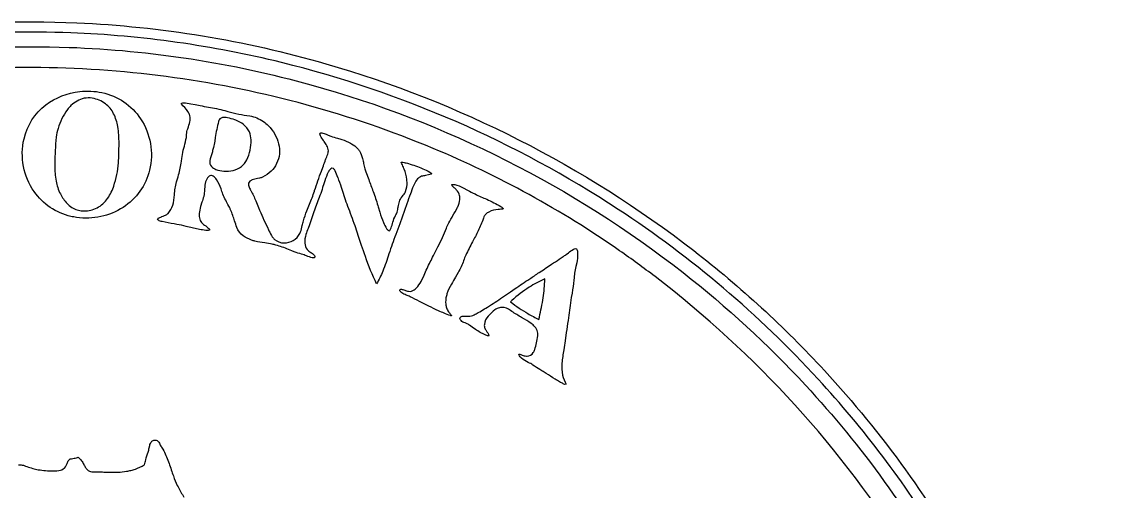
# Model space of a CAD drawing. Header units: metres. Extents: x 0.2 to 11.8, y 0.2 to 11.8.
# Drawn here: x 5.96 to 11.8, y 9.29 to 11.8 of the extents above; entities that cross this region are included whole.
import ezdxf

# ---------------------------------------------------------------- set-up
doc = ezdxf.new("R2010")
doc.units = ezdxf.units.M

msp = doc.modelspace()

# ---------------------------------------------------------------- linework, layer by layer
at = {"layer": 'Layer 1', "color": 0}
for points in [[(0.95989, 3.13387, -0.0973), (0.24615, 5.28886, -0.0403), (0.20449, 6.21023, -0.0597), (0.41649, 7.5595, -0.0967), (1.43396, 9.57498, -0.0408), (2.06595, 10.26408, -0.0591), (3.1575, 11.056, -0.0974), (5.31562, 11.7611, -0.0411), (6.25454, 11.79786, -0.0592), (7.58915, 11.57887, -0.0949), (9.56195, 10.57776, -0.0416), (10.26256, 9.93514, -0.0598), (11.06395, 8.82339, -0.0937), (11.74951, 6.74605, -0.0419), (11.79544, 5.7896, -0.0605), (11.57739, 4.41896, -0.0927), (10.6115, 2.48336, -0.0422)], [(10.78766, 2.82955, 0.0861), (11.58365, 4.657, 0.0486), (11.73866, 5.74324, 0.0616), (11.62663, 7.14295, 0.0877), (10.87963, 9.02913, 0.0478), (10.22841, 9.88999, 0.0616), (9.1571, 10.79821, 0.0851), (7.35248, 11.58495, 0.0506), (6.22402, 11.7441, 0.0613), (4.83513, 11.62589, 0.0877), (2.95453, 10.87153, 0.047), (2.11126, 10.22988, 0.0618), (1.2001, 9.15151, 0.085), (0.41728, 7.34656, 0.0488), (0.26147, 6.25653, 0.0618), (0.37504, 4.84973, 0.085), (1.09177, 3.01738, 0.0488)], [(1.06715, 3.27993, -0.097), (0.39794, 5.38226, -0.0386), (0.36578, 6.24422, -0.0607), (0.58481, 7.58091, -0.0954), (1.57433, 9.51264, -0.0395), (2.17089, 10.16219, -0.0594), (3.23885, 10.93925, -0.0987), (5.3715, 11.63164, -0.0378), (6.21382, 11.66636, -0.059), (7.51029, 11.46574, -0.0984), (9.50499, 10.45977, -0.04), (10.16074, 9.85698, -0.0597), (10.94099, 8.78024, -0.0976), (11.6265, 6.66694, -0.0397), (11.66141, 5.78221, -0.0597), (11.44927, 4.46999, -0.0971), (10.44344, 2.50247, -0.0402)], [(10.71794, 8.94152, 0.0901), (9.35461, 10.43836, 0.0106), (9.16424, 10.57729, 0.0534), (8.1655, 11.12491, 0.0642), (6.77964, 11.50357, 0.0643), (5.34287, 11.51959, 0.03)], [(5.94341, 9.43081, -0.0635), (5.96908, 9.42833), (5.97315, 9.42701, 0.035), (6.03478, 9.40728), (6.04851, 9.40449, 0.0425), (6.12841, 9.39785), (6.13077, 9.39782, 0.0697), (6.16701, 9.40154, 0.1747), (6.19426, 9.41963, 0.0439), (6.19877, 9.42724), (6.203, 9.43729, -0.0629), (6.212, 9.45569, -0.174), (6.22053, 9.46201, -0.0236), (6.23377, 9.46439, 0.0613), (6.25927, 9.47036), (6.26102, 9.47114, -0.0711), (6.26575, 9.4681), (6.26699, 9.46714, -0.0293), (6.27222, 9.46254, -0.0426), (6.28088, 9.45243, -0.0364), (6.2926, 9.43273), (6.29374, 9.43058), (6.29578, 9.42672, 0.0474), (6.30568, 9.4104, 0.1087), (6.31955, 9.39775), (6.32258, 9.39637, 0.0893), (6.34792, 9.39257), (6.36015, 9.39272, -0.0171), (6.37626, 9.39274, 0.0063), (6.40824, 9.39181), (6.42705, 9.39136, 0.0163), (6.4753, 9.3914, 0.0321), (6.52223, 9.39583, 0.0219), (6.54564, 9.40065, 0.0233), (6.56921, 9.40769), (6.58111, 9.41218), (6.59311, 9.41737), (6.60523, 9.4233), (6.60682, 9.42412), (6.61134, 9.42658), (6.61327, 9.42761, 0.0978), (6.61719, 9.43023, 0.0188), (6.62508, 9.45789, -0.026), (6.63735, 9.49901, 0.0401), (6.64296, 9.52098), (6.64585, 9.53408, -0.1214), (6.65549, 9.55401, -0.129), (6.66826, 9.56219, -0.2844), (6.69108, 9.5562, -0.1179), (6.69768, 9.54601, 0.0625), (6.70874, 9.52616), (6.70897, 9.52581, -0.0211), (6.71655, 9.51376, -0.0378), (6.74638, 9.44734, -0.0073), (6.75866, 9.41177, 0.006), (6.76984, 9.37918), (6.77278, 9.37101, 0.0312), (6.79387, 9.31911), (6.79776, 9.31175, 0.0061), (6.82906, 9.25724, -0.0116)]]:
    msp.add_lwpolyline(points, format="xyb", dxfattribs=at)
for points in [[(6.22322, 10.761, -0.1862), (6.02718, 10.8937, -0.2121), (5.97229, 11.1761, -0.1759), (6.08954, 11.35805, -0.137), (6.27084, 11.42995, -0.0792), (6.39019, 11.42412, -0.1974), (6.59712, 11.28337, -0.2098), (6.64527, 11.00927, -0.1926), (6.50346, 10.80949, -0.1814), (6.25413, 10.75524, -0.0211), (6.22322, 10.761)], [(6.2855, 10.79105, 0.115), (6.35535, 10.80266, 0.1273), (6.4149, 10.84957, 0.08), (6.4514, 10.91795), (6.45327, 10.9233, 0.0624), (6.47818, 11.04782, 0.0198), (6.48144, 11.1494), (6.48145, 11.15296, 0.0442), (6.47484, 11.24156, 0.0738), (6.45279, 11.31072, 0.1166), (6.40839, 11.36439, 0.114), (6.33809, 11.39364, 0.0965), (6.29419, 11.39337, 0.1344), (6.22399, 11.35443, 0.0402), (6.20453, 11.33263, 0.0892), (6.15461, 11.23174, 0.0419), (6.14513, 11.18578, 0.0282), (6.13762, 11.04351), (6.1376, 11.03261, 0.0456), (6.14404, 10.9505, 0.0756), (6.1672, 10.88162, 0.0702), (6.20325, 10.82978, 0.1311), (6.25718, 10.79582, 0.0605), (6.2855, 10.79105)], [(7.98584, 10.72037, -0.0061), (7.9648, 10.66344, 0.005), (7.94595, 10.6127, 0.0058), (7.92812, 10.55997, -0.018), (7.89505, 10.46724, -0.0334), (7.86213, 10.39944, -0.0273), (7.80172, 10.54641, -0.0045), (7.78137, 10.60537), (7.7672, 10.64777), (7.74627, 10.71011, 0.0109), (7.70806, 10.81475, -0.014), (7.69191, 10.8608), (7.69054, 10.86494), (7.68279, 10.88892), (7.67419, 10.91548, 0.0116), (7.65514, 10.96906), (7.65483, 10.96987, 0.0322), (7.63964, 11.00485, 0.1069), (7.63028, 11.01685), (7.62906, 11.01756, 0.3027), (7.6162, 11.01582, 0.101), (7.6041, 11.00028), (7.60285, 10.99797, 0.0369), (7.58456, 10.95234), (7.57924, 10.93614), (7.57277, 10.9156, -0.0153), (7.55848, 10.87255), (7.55439, 10.86207, 0.0081), (7.54039, 10.82502), (7.52432, 10.77922), (7.50174, 10.71522), (7.49444, 10.69629, 0.0264), (7.48314, 10.66478, 0.0915), (7.47778, 10.61643, 0.0263), (7.47905, 10.60794, 0.1623), (7.49531, 10.57748, 0.0748), (7.51366, 10.56527, -0.1576), (7.52945, 10.55136, -0.2482), (7.53024, 10.54186, -0.2801), (7.52261, 10.53823, -0.0599), (7.51731, 10.53891, -0.0333), (7.48623, 10.54954, 0.0318), (7.45957, 10.55877, -0.033), (7.42092, 10.57201), (7.40808, 10.57696), (7.3897, 10.58399, 0.0236), (7.32201, 10.60763, 0.0153), (7.30287, 10.61239, 0.0191), (7.26229, 10.61892, -0.0303), (7.21014, 10.6281, -0.0295), (7.19159, 10.63409, -0.0651), (7.1473, 10.65731, -0.1511), (7.11302, 10.70215, -0.008), (7.10115, 10.73698, 0.0253), (7.07971, 10.79554, 0.0163), (7.07282, 10.80976), (7.06949, 10.81606, -0.0239), (7.03839, 10.87966, -0.0248), (7.02826, 10.90792, 0.0746), (7.00459, 10.95821, 0.1032), (6.98679, 10.97613, 0.2471), (6.96846, 10.97809, 0.0856), (6.96129, 10.97339, 0.1419), (6.94532, 10.9459, 0.0516), (6.93998, 10.90896), (6.9396, 10.9031, -0.0403), (6.93575, 10.8698), (6.93518, 10.86755, -0.0071), (6.92598, 10.83651), (6.91903, 10.81347, 0.0539), (6.91131, 10.77572, 0.0547), (6.91192, 10.75985, 0.0977), (6.92024, 10.7336, 0.1142), (6.93985, 10.71378, -0.0463), (6.96342, 10.69569, -0.1662), (6.96714, 10.68966, -0.3707), (6.96459, 10.68699, -0.0787), (6.94652, 10.68632, -0.03), (6.913, 10.6912), (6.87439, 10.69918, -0.0187), (6.84094, 10.7074, 0.0303), (6.79196, 10.71803), (6.77752, 10.7205, -0.0174), (6.71313, 10.73296, -0.0642), (6.69231, 10.74002, -0.221), (6.68794, 10.7448, -0.2619), (6.69071, 10.7499), (6.69212, 10.75099, -0.0548), (6.70991, 10.75914), (6.71165, 10.7598, 0.0467), (6.73764, 10.77152, 0.0559), (6.74424, 10.77665, 0.1202), (6.76972, 10.82055, 0.0659), (6.77858, 10.87614, -0.0547), (6.79022, 10.94583), (6.79775, 10.97285), (6.80078, 10.98344, 0.0293), (6.81558, 11.05605), (6.81803, 11.07174), (6.82135, 11.09288, -0.0264), (6.83168, 11.13682, 0.0329), (6.84234, 11.18384, 0.0288), (6.84363, 11.20014, -0.0716), (6.84979, 11.23056), (6.85338, 11.24136, 0.0442), (6.86279, 11.27545, 0.1476), (6.85912, 11.30829), (6.85776, 11.31105, 0.0985), (6.82439, 11.35343, -0.1041), (6.81604, 11.36274, -0.5194), (6.81842, 11.36805, -0.0874), (6.82728, 11.36917, -0.0369), (6.86672, 11.36446), (6.89048, 11.36006), (6.91592, 11.35496, 0.0105), (6.96119, 11.34634, -0.0266), (7.04795, 11.32735), (7.06445, 11.32297, 0.0291), (7.18213, 11.29905, -0.1196), (7.25555, 11.26858, -0.0382), (7.28203, 11.24646, -0.1369), (7.33709, 11.15007, -0.1714), (7.32634, 11.0434, -0.0854), (7.29618, 11.00286, -0.0896), (7.25079, 10.97121, -0.0486), (7.23499, 10.96605), (7.22409, 10.96397, 0.0585), (7.19575, 10.9566, 0.0678), (7.18293, 10.94892, 0.3031), (7.1755, 10.92834, 0.0712), (7.18404, 10.90709), (7.1868, 10.90188), (7.18798, 10.89967, -0.0307), (7.21389, 10.8447, 0.0111), (7.22925, 10.80775), (7.23526, 10.79378, 0.0103), (7.28258, 10.68968), (7.28514, 10.68426, 0.0413), (7.30282, 10.65144, 0.0685), (7.31528, 10.63754, 0.1709), (7.36554, 10.61881, 0.2834), (7.45078, 10.66982, 0.0239), (7.4544, 10.67788, 0.0407), (7.4636, 10.71186, -0.025), (7.46986, 10.73708, -0.0135), (7.48837, 10.79091), (7.50271, 10.82691, 0.0171), (7.52888, 10.89583), (7.52999, 10.89921, -0.009), (7.56584, 11.00371), (7.5734, 11.02371, 0.0062), (7.5857, 11.0568, -0.0153), (7.59196, 11.07242, 0.0488), (7.60215, 11.10145, 0.0523), (7.60332, 11.11259, 0.1193), (7.59538, 11.13952, 0.0312), (7.58046, 11.16278), (7.57949, 11.16416), (7.57767, 11.16674, -0.0375), (7.5611, 11.1928, -0.1363), (7.5583, 11.20355, -0.2), (7.56, 11.20662, -0.1894), (7.56817, 11.20778, -0.0539), (7.59206, 11.2005), (7.6032, 11.1961), (7.61743, 11.1905, 0.0289), (7.65294, 11.17959, -0.0183), (7.67514, 11.17321, -0.0484), (7.72236, 11.15318), (7.72824, 11.14962, -0.0639), (7.75982, 11.12479, -0.0497), (7.76978, 11.11177, -0.0726), (7.78632, 11.07042, -0.0104), (7.79241, 11.04473), (7.79772, 11.02201, 0.0264), (7.80441, 11.00031), (7.81971, 10.95865, 0.0063), (7.84377, 10.89411, -0.0224), (7.86816, 10.81918), (7.87003, 10.81276), (7.87887, 10.78277, 0.0326), (7.89842, 10.72857, 0.0378), (7.91529, 10.69628, 0.091), (7.92527, 10.68525, 0.4124), (7.93283, 10.68629, 0.0978), (7.94017, 10.69995, 0.023), (7.94888, 10.72962, -0.0614), (7.96352, 10.76523, 0.045), (7.97192, 10.78373, 0.0295), (7.97784, 10.81121, -0.0244), (7.98418, 10.84121, -0.0939), (7.99625, 10.86291), (8.0008, 10.86875, 0.0603), (8.01645, 10.89223), (8.01733, 10.89427, 0.1067), (8.0251, 10.94421, 0.0189), (8.024, 10.95875, 0.0573), (8.01011, 11.01409), (8.00872, 11.01793, 0.0433), (7.99688, 11.04224, -0.051), (7.99296, 11.04995, -0.4802), (7.99459, 11.05149, -0.0782), (8.00885, 11.05007, -0.0226), (8.0329, 11.04383, -0.0258), (8.10913, 11.01651, -0.0316), (8.14677, 10.99849, -0.1095), (8.15601, 10.99079), (8.1562, 10.99044, -0.4163), (8.15485, 10.98766, -0.0761), (8.14064, 10.98317), (8.12343, 10.97998, 0.0211), (8.10246, 10.97581, 0.1392), (8.08149, 10.96162, 0.0694), (8.06478, 10.93626, 0.027), (8.04647, 10.89118), (8.0432, 10.88221, 0.0039), (8.02394, 10.82859), (7.98584, 10.72037)], [(7.04353, 11.00314, 0.1901), (7.1377, 11.02888, 0.1175), (7.16699, 11.0648, 0.0694), (7.18375, 11.11559, 0.0583), (7.18902, 11.17131, 0.0914), (7.18, 11.21335, 0.1213), (7.14885, 11.25271, 0.0836), (7.10759, 11.27581), (7.10263, 11.27757, 0.0385), (7.06259, 11.2895, 0.1024), (7.03559, 11.28995, 0.2868), (7.01499, 11.2703), (7.01456, 11.2688, 0.0245), (6.99766, 11.18425), (6.99413, 11.16314, -0.0129), (6.98715, 11.12987), (6.9834, 11.11311, -0.025), (6.97688, 11.09067), (6.97176, 11.0741, 0.0351), (6.96822, 11.0575, 0.2255), (6.97656, 11.02811, 0.1204), (7.00091, 11.01243, 0.0637), (7.04353, 11.00314)], [(8.23665, 10.27134, 0.0672), (8.24784, 10.25046, 0.0235), (8.25639, 10.23901), (8.2575, 10.23769, -0.0801), (8.26296, 10.23004, -0.6324), (8.26152, 10.22872, -0.0668), (8.25729, 10.22962, -0.0188), (8.22371, 10.24248, -0.0076), (8.19425, 10.25526, -0.011), (8.14156, 10.28076), (8.09263, 10.30584, 0.0131), (8.04195, 10.33023), (8.0359, 10.33294, 0.021), (8.01425, 10.34199, -0.099), (7.99224, 10.35477, -0.1192), (7.98734, 10.36201, -0.2822), (7.98805, 10.36861, -0.2172), (7.9963, 10.37073, -0.0497), (8.00217, 10.36968, -0.0227), (8.01283, 10.36595, 0.0554), (8.03298, 10.3599, 0.1964), (8.06354, 10.36805, 0.0575), (8.08244, 10.38582, 0.0666), (8.10528, 10.42173), (8.11253, 10.43731), (8.12015, 10.45472, -0.0113), (8.13672, 10.49138, -0.0048), (8.17097, 10.55917), (8.19081, 10.59803, 0.0252), (8.23656, 10.69871), (8.23877, 10.70459, -0.0442), (8.25996, 10.74635), (8.26656, 10.75735), (8.26965, 10.76246, 0.0281), (8.29617, 10.81016), (8.29674, 10.8114, 0.0888), (8.30802, 10.85205, 0.0759), (8.30636, 10.8729, 0.1152), (8.29105, 10.90199, 0.0311), (8.27802, 10.91467), (8.26961, 10.9225, -0.0954), (8.26506, 10.92839, -0.5314), (8.26731, 10.93213, -0.1006), (8.2807, 10.93121, -0.0616), (8.32586, 10.91462), (8.34919, 10.90207, 0.0164), (8.38995, 10.88098, 0.0045), (8.45206, 10.85249, -0.0285), (8.52722, 10.81376, -0.0721), (8.53906, 10.80496, -0.3559), (8.53982, 10.80174, -0.1743), (8.53432, 10.79964, -0.0216), (8.52123, 10.79858), (8.51372, 10.79813, 0.1075), (8.4635, 10.78449, 0.0593), (8.44749, 10.77315, 0.0534), (8.44377, 10.76864), (8.44193, 10.76615, 0.0629), (8.43723, 10.75817, 0.0297), (8.43289, 10.74644), (8.43101, 10.74086, -0.0163), (8.41793, 10.70796, -0.0185), (8.38712, 10.6455), (8.37606, 10.62476, 0.0204), (8.33984, 10.55257, 0.0194), (8.32861, 10.5239, -0.0469), (8.2992, 10.46065), (8.28476, 10.43611, 0.0085), (8.26269, 10.39799, 0.0468), (8.2393, 10.34658, 0.0178), (8.23608, 10.3353, 0.0944), (8.23256, 10.29032, 0.0426), (8.23665, 10.27134)], [(8.87821, 9.86207, -0.2434), (8.86535, 9.86265, -0.0309), (8.85777, 9.86704, 0.0405), (8.84845, 9.87226, -0.0406), (8.82505, 9.88528), (8.81836, 9.88945, -0.0084), (8.77059, 9.92013), (8.75975, 9.92726, 0.0136), (8.73688, 9.94114, -0.0293), (8.70006, 9.96467, 0.053), (8.67519, 9.97888, -0.0831), (8.63901, 10.00217, -0.0787), (8.62544, 10.0178, -0.2654), (8.62487, 10.02185, -0.2733), (8.62868, 10.02241), (8.62894, 10.02236, -0.0223), (8.64164, 10.01864, 0.0466), (8.66491, 10.01265), (8.66833, 10.01251, 0.2538), (8.7016, 10.03143, 0.0705), (8.70958, 10.04849, 0.0466), (8.7257, 10.12084, 0.2374), (8.7055, 10.17553), (8.7009, 10.17967, 0.0408), (8.6541, 10.21119), (8.6391, 10.21987, -0.0264), (8.58744, 10.252), (8.58031, 10.25737, 0.1806), (8.53231, 10.27378, 0.0446), (8.52012, 10.27218, 0.0971), (8.49579, 10.26016, 0.0489), (8.4601, 10.22748, 0.172), (8.43947, 10.18216, 0.049), (8.43985, 10.17093, 0.0919), (8.44714, 10.15322, 0.0138), (8.45534, 10.14027, -0.0517), (8.46408, 10.12529, -0.3163), (8.46379, 10.12162, -0.1762), (8.46147, 10.12111, -0.0805), (8.44363, 10.12654, -0.0358), (8.39205, 10.15513), (8.3896, 10.1567, -0.0389), (8.36012, 10.1783, 0.0798), (8.34393, 10.1876, 0.015), (8.3303, 10.19296, -0.1727), (8.31078, 10.20784, -0.2529), (8.30954, 10.21967, -0.1401), (8.31339, 10.22375, -0.1389), (8.32842, 10.22693), (8.33969, 10.22639, 0.0472), (8.36225, 10.22627, 0.107), (8.39112, 10.23692), (8.3958, 10.23969), (8.40646, 10.24576, 0.0181), (8.44012, 10.26527), (8.44697, 10.26945, 0.0124), (8.52601, 10.3209), (8.57892, 10.35719), (8.60392, 10.3744, -0.0063), (8.68236, 10.4264, 0.0045), (8.73331, 10.46038), (8.76115, 10.47912), (8.76486, 10.48159), (8.80006, 10.50482, 0.0174), (8.84061, 10.53267, -0.0265), (8.86123, 10.54619, 0.0194), (8.87795, 10.55688), (8.89009, 10.56593, -0.0363), (8.91748, 10.58491), (8.92305, 10.58753, -0.3045), (8.93265, 10.58639, -0.1529), (8.93806, 10.57475, -0.0471), (8.93949, 10.55928, -0.0531), (8.93452, 10.51296), (8.9301, 10.49205), (8.92459, 10.46572, 0.0302), (8.92068, 10.43224), (8.91959, 10.41905, -0.0194), (8.90942, 10.3506), (8.90519, 10.32588, 0.009), (8.89741, 10.27072), (8.89229, 10.23259), (8.88811, 10.20376, -0.0039), (8.87854, 10.13955), (8.87195, 10.09498, -0.0049), (8.86472, 10.04642, 0.0236), (8.85548, 9.97537, 0.0687), (8.85902, 9.91024, 0.0892), (8.87821, 9.86207)], [(8.73149, 10.20865), (8.73438, 10.2219, 0.0153), (8.75475, 10.32501, 0.0361), (8.76342, 10.42576, 0.0453), (8.68011, 10.38166, 0.0472), (8.58714, 10.30971), (8.58, 10.30268, 0.026), (8.67301, 10.24047, 0.0153), (8.73149, 10.20865)]]:
    msp.add_lwpolyline(points, format="xyb", close=True, dxfattribs=at)

doc.saveas('drawing.dxf')
